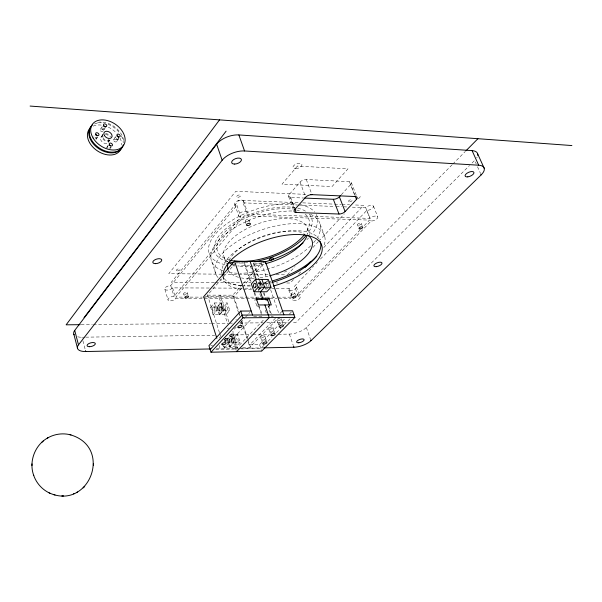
<?xml version="1.0" encoding="UTF-8"?>
<svg xmlns="http://www.w3.org/2000/svg" width="602" height="602" viewBox="0 0 602 602"><rect width="100%" height="100%" fill="white"/><g stroke="black" fill="none" stroke-linecap="round" stroke-linejoin="round"><path stroke-width="0.45" stroke-dasharray="3.01 2.26" d="M100.338 129.37L101.746 127.203M95.989 139.498L96.93 138.061M100.895 137.437L103.258 133.832M108.405 142.35L109.835 140.198M105.99 148.528L107.419 146.384M113.71 139.566L115.148 137.422M116.705 141.523L118.142 139.386M209.308 288.027L172.616 287.876A4.342 1.964 -16.9 0 1 166.995 290.111A4.342 1.964 -16.9 0 1 165.121 287.831A4.342 1.964 -16.9 0 1 170.742 285.596L236.955 205.372A4.733 2.31 -19.1 0 1 235.186 202.543A4.733 2.31 -19.1 0 1 241.364 200.03A4.733 2.31 -19.1 0 1 243.118 202.866L247.008 214.131L369.952 218.406A4.553 2.024 -21.2 0 1 375.926 216.028A4.553 2.024 -21.2 0 1 377.085 218.646A4.553 2.024 -21.2 0 1 371.103 221.024L298.216 296.455A4.161 1.738 -19 0 1 299.834 298.253A4.161 1.738 -19 0 1 295.258 300.616A4.161 1.738 -19 0 1 292.181 299.57M183.535 298.607L175.897 298.607A4.357 1.941 -16.8 0 1 170.246 300.849A4.357 1.941 -16.8 0 1 168.372 298.6A4.357 1.941 -16.8 0 1 174.023 296.357L240.823 216.645L236.955 205.372M294.333 208.856L289.126 194.649L300.037 182.045A4.771 2.303 -20.6 0 1 306.283 179.501L349.378 181.669A4.703 2.212 -21.3 0 1 350.657 184.536L354.781 195.003M219.452 332.65L207.509 295.146L235.691 262.811M236.616 262.826L244.036 262.931L244.502 262.397L251.057 281.789M210.67 307.201L214.432 302.949L220.648 302.941L223.079 310.481L219.278 314.695L213.07 314.741L210.67 307.201L216.863 307.178L220.648 302.941M261.057 285.882L253.261 263.066L253.735 262.532L259.74 280.096M217.36 307.178L221.145 302.941L227.323 302.926L229.768 310.444L225.946 314.65L219.775 314.695L217.36 307.178L223.523 307.155L227.323 302.926M213.07 314.741L216.855 310.512L223.079 310.481M207.509 295.146L232.778 295.176L242.764 284.054M243.389 283.354L253.999 271.532M254.623 270.84L261.494 263.187L266.686 278.259M205.47 296.666L233.877 296.681L241.921 287.741M242.538 287.056L263.578 263.684M219.775 314.695L223.575 310.474L229.768 310.444M258.363 283.316L260.741 280.713M341.274 194.785L350.657 184.536M264.722 283.354L267.107 280.758M256.256 298.351L254.797 299.931L257.024 306.546L258.755 306.538L259.244 306.019L261.772 313.507M224.155 340.025L225.411 338.67M234.216 329.226L236.104 327.202M240.507 322.476L244.909 317.751M245.533 317.081L248.047 314.379M248.679 313.702L249.935 312.355M257.024 306.546L258.491 304.966M225.268 338.979L227.052 338.949L228.715 337.173M287.357 274.843L295.033 266.626M312.95 247.452L318.067 241.974M318.706 241.289L344.299 213.898M358.371 198.833L360.289 196.779L358.416 196.696M235.886 334.727L237.662 334.697L240.175 342.41L236.255 346.526L230.024 346.654L227.556 338.941L229.212 337.165M223.718 346.052L224.29 347.836L251.109 319.301M227.556 338.941L233.764 338.836L237.662 334.697M223.267 346.79L229.528 346.662L233.425 342.53L231.206 335.66M230.024 346.654L233.93 342.523L240.175 342.41M293.475 279.614L290.254 283.023L285.574 282.993M298.622 274.158L301.843 270.75M323.741 247.58L363.676 205.327L353.351 204.906M253.66 316.584L262.126 316.517L262.615 315.997M298.216 296.455L294.581 286.221L313.529 266.332M316.027 263.706L317.284 262.389M320.437 259.078L366.866 210.339A4.53 2.047 -21.3 0 0 372.811 207.953A4.53 2.047 -21.3 0 0 371.645 205.305A4.53 2.047 -21.3 0 0 365.7 207.69L351.056 207.111M235.773 349.032L264.105 319.331M271.984 315.93L271.487 316.449L273.346 316.434M295.906 296.493L359.763 230.257M364.323 225.524L369.53 220.114L244.209 215.855L175.904 297.11L183.422 297.117M275.423 318.172L249.71 344.833L259.575 344.645L270.576 333.357M279.922 313.507L282.496 310.843M242.629 347.467L249.913 347.316L279.177 317.058M271.224 332.695L285.461 318.089M289.344 314.109L292.58 310.79M264.105 345.194L260.862 348.505L241.146 348.919M268.003 341.221L271.901 337.255M276.446 332.62L280.983 327.985M284.234 324.674L290.721 318.052M452.117 164.767L295.891 322.476L292.143 322.514M452.779 164.098L465.354 151.403M278.297 334.268L289.359 334.095A13.018 5.23 -18.7 0 0 306.35 327.533L469.485 165.558M472.066 162.991L474.647 160.433L476.265 164.03M224.29 347.836L238.986 347.535M216.238 348.836L238.806 348.37M239.701 348.347L262.72 347.873M215.734 349.453L237.564 348.994M227.142 342.643L233.425 342.53M226.849 343.005L230.431 342.937M230.927 342.929L237.158 342.816M210.783 345.586L212.634 345.548M225.554 338.602L230.024 338.527M230.528 338.52L236.759 338.422M77.718 336.804A14.109 6.208 -15 0 0 81.962 337.225L84.769 337.18M85.702 337.165L214.696 335.224M235.344 334.915L251.282 334.674M253.043 334.644L268.996 334.403M81.135 324.674L92.384 324.561M93.325 324.546L210.549 323.349M211.49 323.342L228.369 323.169M229.309 323.161L233.057 323.123M239.626 323.056L263.066 322.815M266.821 322.777L288.388 322.552M213.943 311.023L220.159 310.993M220.656 310.986L226.834 310.956M213.559 306.674L219.768 306.659M220.264 306.651L226.442 306.636M269.816 306.501L268.093 306.508L270.637 313.966M189.999 297.117L202.212 297.125M203.152 297.125L276.461 297.162M277.402 297.162L291.496 297.17M188.592 298.607L245.714 298.6M246.617 298.6L254.729 298.6M269.899 298.6L276.973 298.592M278.741 298.592L290.999 298.592M213.01 288.042L244.036 288.17M244.939 288.177L251.222 288.2M259.259 288.238L261.042 288.245M265.467 288.26L268.131 288.275M271.652 288.29L275.174 288.298M276.047 288.305L289.141 288.358A4.146 1.761 -19.1 0 0 290.495 290.518A4.146 1.761 -19.1 0 0 295.921 288.381A4.146 1.761 -19.1 0 0 294.581 286.221M214.425 282.534L171.367 282.255L238.843 200.285L298.916 202.708M215.365 282.541L239.701 282.699M243.449 282.722L250.936 282.767M258.424 282.82L267.785 282.88M268.718 282.88L271.532 282.902M276.213 282.932L278.079 282.94M258.22 283.316L260.959 283.331M262.781 283.339L267.326 283.369M258.679 283.971L262.306 283.993M221.98 274.196L168.741 273.677L235.751 191.301L306.915 194.431M222.913 274.211L268.68 274.662M276.152 274.73L285.491 274.828M253.261 263.066L261.494 263.187M302.671 202.859L333.643 204.116M334.577 204.153L341.146 204.417M342.087 204.454L349.596 204.755M243.118 202.866L297.456 205.004M298.314 205.034L335.291 206.494M336.232 206.531L341.808 206.749M343.667 206.817L347.362 206.968M289.126 194.649A4.703 2.257 -20.2 0 0 290.661 197.471L303.649 198.02M477.491 166.731L480.343 173.067M373.466 206.147L377.747 216.848M366.866 210.339L371.103 221.024M365.7 207.69L369.952 218.406M351.297 182.587L356.271 195.198M349.378 181.669L354.548 194.792M361.283 223.395L362.163 225.63M357.565 224.877L358.145 226.367M234.795 204.484L238.655 215.772M306.283 179.501L311.663 193.799M320.151 224.268L324.756 236.556M300.037 182.045L305.056 195.507M307.569 228.625L309.834 234.772M290.661 197.471L294.544 208.059M288.621 196.583L293.287 209.338M296.38 286.868L300.014 297.087M294.679 292.843L295.439 294.988M306.35 327.533L310.414 339.016M291.24 294.19L291.744 295.62M289.141 288.358L291.842 296.026M288.689 289.878L292.294 300.097M243.524 200.925L247.43 212.213M289.359 334.095L293.332 345.586M249.062 219.753L249.868 222.093M281.217 318.706L282.579 322.642M266.995 279.147L267.913 281.804M270.659 289.788L278.914 313.725M245.217 221.303L246.03 223.651M276.988 320.347L278.335 324.29M265.61 288.328L266.204 290.059M260.034 280.968L261.84 286.236M263.939 292.384L265.738 297.651M268.582 305.989L271.698 315.102M263.45 292.903L265.55 299.051M272.902 327.27L274.828 332.936M259.251 288.298L259.838 290.036M250.327 265.986L254.21 277.417M258.1 288.855L261.087 297.651M265.332 310.158L266.46 313.476M268.71 328.895L270.035 332.816M254.631 292.361L257.009 299.412M244.036 262.931L250.575 282.315M254.149 292.888L256.527 299.931M258.755 306.538L262.126 316.517M264.729 335.683L266.626 341.311M260.583 337.286L261.885 341.183M259.575 344.645L261.719 351.094M224.23 257.468L226.269 263.653M233.877 296.681L238.565 310.948M238.859 311.836L240.032 315.403M241.793 320.753L247.663 338.587M247.956 339.483L250.989 348.716M232.778 295.176L238.294 311.971M238.588 312.852L239.746 316.389M241.492 321.686L247.008 338.482M248.167 342.011L249.913 347.316M222.928 277.078L223.666 279.328M211.814 261.765L215.832 274.143M228.828 321.814L220.204 295.161L218.872 296.673L227.466 323.297M233.719 336.917L237.165 347.572M223.523 307.155L225.946 314.65M233.764 338.836L236.255 346.526M221.145 302.941L223.575 310.474M231.71 335.653L233.93 342.523M232.048 337.496L236.616 351.643M216.863 307.178L219.278 314.695M227.052 338.949L229.528 346.662M214.432 302.949L216.855 310.512M225.765 338.339L226.871 341.785M225.171 340.28L225.735 342.049M219.738 333.546L220.588 336.225M219.128 345.42L220.37 349.356M187.26 292.595L187.959 294.837M183.723 294.002L184.182 295.499M172.616 287.876L175.897 298.607M170.742 285.596L174.023 296.357M164.903 289.442L168.146 300.195M81.962 337.225L82.196 338.113M82.903 340.785L85.258 349.732M316.283 214.447A57.039 26.428 -19.1 0 1 311.889 234.208M308.502 238.053A57.039 26.428 -19.1 0 1 306.839 239.686M262.577 262.547A57.039 26.428 -19.1 0 1 252.983 264.617M249.634 265.128A57.039 26.428 -19.1 0 1 237.594 265.979M235.104 265.933A57.039 26.428 -19.1 0 1 232.688 265.798M224.915 264.662A57.039 26.428 -19.1 0 1 222.236 227.338A57.039 26.428 -19.1 0 1 297.17 204.153M300.345 204.703A57.039 26.428 -19.1 0 1 314.718 212.092M286.68 270.923A1.836 0.805 -19.1 0 1 284.43 272.036M310.542 214.327A57.363 26.3 -19.1 0 1 313.544 242.787M310.722 245.797A57.363 26.3 -19.1 0 1 255.398 271.863M252.035 272.382A57.363 26.3 -19.1 0 1 239.942 273.263M237.444 273.225A57.363 26.3 -19.1 0 1 227.21 271.991M222.785 270.712A57.363 26.3 -19.1 0 1 223.786 235.54A57.363 26.3 -19.1 0 1 292.361 210.986M227.865 261.968A44.112 20.22 -19.1 0 1 259.063 223.425A44.112 20.22 -19.1 0 1 307.494 234.359M263.819 264.135A44.112 20.22 -19.1 0 1 238.889 265.986M234.539 265.083A44.112 20.22 -19.1 0 1 233.207 264.669M218.075 277.567A57.657 25.954 -19 0 1 266.972 228.181A57.657 25.954 -19 0 1 323.62 246.368M271.005 281.315A57.657 25.954 -19 0 1 264.737 282.88M262.088 283.437A57.657 25.954 -19 0 1 258.657 284.054M250.199 285.1A57.657 25.954 -19 0 1 243.991 285.371M241.485 285.348A57.657 25.954 -19 0 1 220.242 279.539M267.995 276.235A44.337 19.956 -19 0 1 257.618 278.132M254.315 278.448A44.337 19.956 -19 0 1 241.47 277.951M238.618 277.311A44.337 19.956 -19 0 1 228.308 269.839M228.971 260.636A44.337 19.956 -19 0 1 261.832 236.586A44.337 19.956 -19 0 1 303.965 233.222M305.289 214.177A48.378 22.409 -19.1 0 1 305.658 233.019M229.686 260.132A48.378 22.409 -19.1 0 1 229.144 228.188A48.378 22.409 -19.1 0 1 292.414 209.135M296.545 209.97A48.378 22.409 -19.1 0 1 300.172 211.167M309.217 214.161A51.313 23.771 -19.1 0 1 307.727 233.508M247.723 262.653A51.313 23.771 -19.1 0 1 236.24 262.901M227.699 261.584A51.313 23.771 -19.1 0 1 227.473 227.36A51.313 23.771 -19.1 0 1 295.146 207.63M297.772 208.157A51.313 23.771 -19.1 0 1 305.718 211.294M279.177 324.606A2.288 0.933 -18.5 0 1 278.681 323.379A2.288 0.933 -18.5 0 1 281.736 322.326A2.288 0.933 -18.5 0 1 282.233 323.552M262.57 341.469A2.242 0.903 -18.1 0 1 262.472 340.107A2.242 0.903 -18.1 0 1 265.648 339.34A2.242 0.903 -18.1 0 1 265.121 340.86M270.877 333.117A2.265 0.918 -18.3 0 1 270.599 331.747A2.265 0.918 -18.3 0 1 273.895 330.965A2.265 0.918 -18.3 0 1 273.105 332.59M266.272 286.025A2.295 1.294 -89.9 0 1 267.852 283.399M268.221 283.67A2.295 1.294 -89.9 0 1 268.65 284.43M268.823 285.235A2.295 1.294 -89.9 0 1 268.831 285.935M259.906 285.988A2.303 1.287 -89.9 0 1 260.455 283.7A2.303 1.287 -89.9 0 1 261.847 283.625M262.276 284.392A2.303 1.287 -89.9 0 1 262.457 285.897M224.855 339.408A2.235 1.196 88.7 0 1 225.088 341.658M240.815 322.815A2.318 0.963 -17.8 0 1 240.499 324.312M224.283 339.979A2.28 0.933 -17.4 0 1 224.11 341.68M235.931 319.805A2.318 0.971 -17.9 0 1 236.36 319.481M232.56 331.476A2.295 0.948 -17.6 0 1 232.839 332.658M231.838 333.275A2.295 0.948 -17.6 0 1 231.619 333.365M227.616 328.827A2.295 0.956 -17.6 0 1 228.677 327.985M219.655 337.865A2.273 0.933 -17.5 0 1 220.4 336.751M94.529 123.959A18.767 13.048 33.8 0 1 101.655 122.816M108.036 124.275A18.767 13.048 33.8 0 1 119.768 133.215M121.484 136.044A18.767 13.048 33.8 0 1 123.192 142.847M109.985 139.92A4.492 3.123 33.8 0 1 104.011 140.115A4.492 3.123 33.8 0 1 103.002 134.592M105.373 134.186A4.492 3.123 33.8 0 1 109.602 136.993M96.914 136.91A1.806 1.257 33.5 0 1 96.659 138.332A1.806 1.257 33.5 0 1 94.89 138.227M93.844 136.195A1.806 1.257 33.5 0 1 94.078 135.886M107.961 148.22A1.806 1.264 34.1 0 1 107.291 146.722A1.806 1.264 34.1 0 1 108.36 145.925M110.151 146.79A1.806 1.264 34.1 0 1 110.497 148.25M118.218 138.498A1.791 1.242 34.2 0 1 117.172 139.837A1.791 1.242 34.2 0 1 115.125 138.475A1.791 1.242 34.2 0 1 115.93 136.978M104.883 128.677A1.791 1.242 33.6 0 1 102.423 129.121A1.791 1.242 33.6 0 1 102.4 126.781M93.129 126.134A18.73 13.048 33.8 0 1 101.753 125.148M108.307 127.15A18.73 13.048 33.8 0 1 116.013 132.606M120.046 138.182A18.73 13.048 33.8 0 1 121.747 144.984M108.179 139.145A4.485 3.123 33.8 0 1 106.539 143.464A4.485 3.123 33.8 0 1 100.88 140.198A4.485 3.123 33.8 0 1 103.243 136.293M103.055 131.597A1.791 1.242 33.6 0 1 100.414 130.619A1.791 1.242 33.6 0 1 101.505 128.933A1.791 1.242 33.6 0 1 103.461 130.965M97.735 122.356A18.775 13.048 33.8 0 1 123.613 140.763M109.888 139.973A4.5 3.123 33.8 0 1 104.123 139.1A4.5 3.123 33.8 0 1 103.213 134.065M105.485 133.426A4.5 3.123 33.8 0 1 110.414 136.947M97.539 136.978A1.806 1.257 33.5 0 1 96.004 137.753A1.806 1.257 33.5 0 1 94.281 136.248M111.001 146.753A1.806 1.264 34.1 0 1 110.031 148.115A1.806 1.264 34.1 0 1 107.969 146.926A1.806 1.264 34.1 0 1 108.42 145.27M118.722 138.43A1.791 1.242 34.2 0 1 116.382 138.686A1.791 1.242 34.2 0 1 115.9 136.428M105.041 128.64A1.791 1.242 33.6 0 1 102.746 128.279A1.791 1.242 33.6 0 1 102.385 126.285M261.08 288.712A51.892 23.102 -19 0 1 257.889 289.148M251.651 289.652A51.892 23.102 -19 0 1 223.033 276.627M240.823 216.645A4.756 2.288 -19 0 1 239.062 213.853A4.756 2.288 -19 0 1 245.27 211.332A4.756 2.288 -19 0 1 247.008 214.131M267.995 283.459A51.81 23.192 -19 0 1 259.026 285.167M250.417 285.988A51.81 23.192 -19 0 1 244.54 285.988M241.101 285.732A51.81 23.192 -19 0 1 222.921 276.649M221.912 273.669A51.81 23.192 -19 0 1 262.999 236.706A51.81 23.192 -19 0 1 319.278 239.363M477.16 157.077A15.742 7.089 -23.5 0 1 476.686 157.935M297.441 166.047L282.022 184.167L332.056 186.56L347.964 168.869L297.441 166.047M349.521 201.896A1.979 0.911 -21.1 0 0 352.162 200.142A1.979 0.911 -21.1 0 0 349.198 200.331A1.979 0.911 -21.1 0 0 349.521 201.896M177.492 270.877A1.911 0.88 -17.2 0 0 180.066 269.327A1.911 0.88 -17.2 0 0 177.138 269.387A1.911 0.88 -17.2 0 0 177.492 270.877M237.85 197.268A2.062 1.016 -19.1 0 0 240.68 195.522A2.062 1.016 -19.1 0 0 237.609 195.507A2.062 1.016 -19.1 0 0 237.85 197.268M225.637 307.614A2.19 1.181 89.5 0 0 226.593 310.978A2.19 1.181 89.5 0 0 227.676 307.788A2.19 1.181 89.5 0 0 225.637 307.614M219.467 307.637A2.197 1.174 89.6 0 0 220.415 311.016A2.197 1.174 89.6 0 0 221.498 307.81A2.197 1.174 89.6 0 0 219.467 307.637M235.939 339.385A2.22 1.204 88.6 0 0 236.917 342.831A2.22 1.204 88.6 0 0 238.023 339.633A2.22 1.204 88.6 0 0 235.939 339.385M229.708 339.49A2.227 1.204 88.6 0 0 230.686 342.944A2.227 1.204 88.6 0 0 231.793 339.746A2.227 1.204 88.6 0 0 229.708 339.49M278.094 320.67A2.28 0.933 -18.5 0 0 281.284 318.887A2.28 0.933 -18.5 0 0 277.928 319.022A2.28 0.933 -18.5 0 0 278.094 320.67M269.816 329.204A2.257 0.918 -18.3 0 0 272.969 327.45A2.257 0.918 -18.3 0 0 269.628 327.593A2.257 0.918 -18.3 0 0 269.816 329.204M261.689 337.587A2.242 0.903 -18.1 0 0 264.797 335.856A2.242 0.903 -18.1 0 0 261.486 336.006A2.242 0.903 -18.1 0 0 261.689 337.587M212.762 307.66A2.197 1.166 89.6 0 0 213.71 311.046A2.197 1.166 89.6 0 0 214.786 307.84A2.197 1.166 89.6 0 0 212.762 307.66M218.97 307.637A2.197 1.174 89.6 0 0 219.926 311.016A2.197 1.174 89.6 0 0 221.002 307.818A2.197 1.174 89.6 0 0 218.97 307.637M229.212 339.498A2.227 1.204 88.6 0 0 230.19 342.952A2.227 1.204 88.6 0 0 231.288 339.754A2.227 1.204 88.6 0 0 229.212 339.498M113.801 140.823A1.783 1.242 34.2 0 0 116.63 141.628A1.783 1.242 34.2 0 0 115.2 139.19A1.783 1.242 34.2 0 0 113.801 140.823M295.853 168.793A4.763 2.355 -20.7 0 0 301.911 164.399A4.763 2.355 -20.7 0 0 294.566 164.925A4.763 2.355 -20.7 0 0 295.853 168.793M358.634 225.223A2.002 0.888 -20.9 0 0 361.313 223.485A2.002 0.888 -20.9 0 0 358.325 223.696A2.002 0.888 -20.9 0 0 358.634 225.223M292.294 294.461A1.851 0.783 -19 0 0 294.717 292.918A1.851 0.783 -19 0 0 291.872 293.166A1.851 0.783 -19 0 0 292.294 294.461M184.739 294.295A1.926 0.858 -17.1 0 0 187.342 292.753A1.926 0.858 -17.1 0 0 184.4 292.843A1.926 0.858 -17.1 0 0 184.739 294.295M246.256 221.686A2.077 0.993 -19 0 0 249.13 219.948A2.077 0.993 -19 0 0 246.03 219.956A2.077 0.993 -19 0 0 246.256 221.686"/><path stroke-width="0.9" d="M47.761 437.902C34.863 444.953 28.603 461.749 33.75 475.527M31.966 465.564L31.996 463.871M70.434 434.825C113.515 447.339 89.171 510.631 49.545 493.046M219.542 119.873L66.13 324.824L80.194 324.681M84.024 317.668L226.104 131.161M74.174 334.795A14.109 6.208 -15 0 1 74.716 330.408L216.637 144.209A16.969 8.887 -19.6 0 1 238.866 134.938L472.081 150.62A15.742 7.089 -23.5 0 1 477.71 155.384M210.76 348.949L85.732 351.53A14.192 6.11 -15.1 0 1 78.486 344.856L222.146 160.267A17.082 8.767 -19.5 0 1 244.547 150.974L478.673 165.211A15.84 6.983 -23.3 0 1 481.164 174.881L311.001 340.664A13.086 5.14 -18.6 0 1 293.904 347.234L263.601 347.858M283.873 314.808L265.437 261.614L234.539 261.148L203.687 296.658L216.878 338.332M255.519 279.366L251.388 283.926L254.029 291.752L266.791 291.789L270.99 287.267L268.296 279.463L255.519 279.366L258.19 287.214L254.029 291.752M304.574 198.066L333.327 199.285A4.643 2.167 -20.9 0 0 339.4 196.839L340.649 195.469M251.192 311.008L240.747 311.061L208.932 345.616L210.986 352.208L261.719 351.094L294.897 317.382L292.58 310.79L282.496 310.843M210.166 349.566L242.087 315.102L293.972 314.741M256.527 299.931L257.009 299.412L266.332 299.405L265.851 299.924L267.566 299.924L269.041 298.351L271.299 304.936L258.491 304.966L256.256 298.351L269.041 298.351M210.986 352.208L242.975 317.803L294.897 317.382M261.682 299.405L262.668 298.351L260.425 291.767L264.609 287.237L261.93 279.411M311.979 194.642A4.801 2.273 -20.5 0 0 305.681 197.185L294.634 209.692A4.733 2.22 -20.1 0 0 296.161 212.476L338.994 214.026A4.665 2.137 -20.8 0 0 345.104 211.573L356.504 199.36L355.127 195.876M305.063 267.348L310.218 261.893M236.616 351.643L269.214 317.593L264.918 304.951M466.016 150.733L477.928 138.708M83.121 487.929L83.836 487.229M83.971 487.101L84.739 486.348M41.53 442.56L43.231 441.033M47.987 437.774C54.887 433.854 63.353 432.838 71.006 434.96M47.242 438.196L48.461 437.511M76.349 492.594L76.778 492.368M77.056 492.218L77.53 491.962M73.504 493.866L74.467 493.474M61.78 495.935L62.668 495.928M62.864 495.92L63.631 495.92M258.19 287.214L270.99 287.267M310.662 194.596L355.24 196.545A4.733 2.182 -21.2 0 1 356.504 199.36M30.1 106.065L571.9 145.556M69.35 434.554L69.877 434.689M54.534 494.874L55.008 495.01M53.337 494.535L53.849 494.686M33.652 475.271C36.21 482.751 41.741 489.178 48.83 492.692M48.356 492.459L49.996 493.264M477.657 153.841L484.249 168.357M472.081 150.62L478.673 165.211M480.757 173.978L481.164 174.881M339.4 196.839L345.104 211.573M333.327 199.285L338.994 214.026M294.867 208.947L296.161 212.476M238.866 134.938L244.547 150.974M310.707 339.844L311.001 340.664M293.618 346.406L293.904 347.234M216.637 144.209L222.146 160.267M267.566 299.924L269.538 305.681M250.086 261.381L256.294 279.621M234.539 261.148L252.539 315.027M240.747 311.061L242.975 317.803M85.492 350.627L85.732 351.53M74.716 330.408L78.486 344.856M73.85 334.223L77.598 348.618M93.408 465.18L93.393 463.495M303.017 243.02A57.039 26.428 -19.1 0 1 263.465 262.306M307.268 235.111A44.112 20.22 -19.1 0 1 265.49 263.706M232.334 264.353A44.112 20.22 -19.1 0 1 228.519 262.427M316.772 256.256A57.657 25.954 -19 0 1 272.804 280.795M308.427 235.683A44.337 19.956 -19 0 1 269.673 275.806M228.075 269.199A44.337 19.956 -19 0 1 227.932 263.601M304.747 234.253A48.378 22.409 -19.1 0 1 230.446 260.327M306.17 235.48A51.313 23.771 -19.1 0 1 255.135 261.607M232.771 262.562A51.313 23.771 -19.1 0 1 230.152 262.141M122.379 146.813A18.767 13.048 33.8 0 1 98.976 148.829A18.767 13.048 33.8 0 1 91.18 126.382M121.378 147.671A18.73 13.048 33.8 0 1 97.539 150.974A18.73 13.048 33.8 0 1 90.774 127.609M123.312 144.826A18.775 13.048 33.8 0 1 99.435 148.1A18.775 13.048 33.8 0 1 92.633 124.712M95.462 134.901A1.806 1.257 33.5 0 1 97.118 135.774M109.278 145.248A1.806 1.264 34.1 0 1 110.505 145.94M117.142 136.338A1.791 1.242 34.2 0 1 118.594 137.519M103.288 126.036A1.791 1.242 33.6 0 1 105.2 127.308M222.981 275.814A51.892 23.102 -19 0 1 271.923 238.144A51.892 23.102 -19 0 1 322.243 248.363A51.892 23.102 -19 0 1 273.383 286.048M320.287 241.485A51.81 23.192 -19 0 1 272.119 282.398M270.614 260.32A2.22 0.993 -19 0 0 273.481 258.424A2.22 0.993 -19 0 0 270.057 258.694A2.22 0.993 -19 0 0 270.614 260.32M467.792 176.86A4.756 2.092 -23.3 0 0 473.94 172.465A4.756 2.092 -23.3 0 0 466.851 173.323A4.756 2.092 -23.3 0 0 467.792 176.86M298.803 342.764A3.928 1.543 -18.6 0 0 304.108 339.656A3.928 1.543 -18.6 0 0 298.201 340.145A3.928 1.543 -18.6 0 0 298.803 342.764M89.442 346.707A4.259 1.836 -15.1 0 0 95.319 343.561A4.259 1.836 -15.1 0 0 88.825 343.584A4.259 1.836 -15.1 0 0 89.442 346.707M234.682 164.075A5.125 2.626 -19.5 0 0 241.41 159.47A5.125 2.626 -19.5 0 0 233.546 159.658A5.125 2.626 -19.5 0 0 234.682 164.075M280.351 327.24A2.288 0.926 -18.5 0 0 283.55 325.456A2.288 0.926 -18.5 0 0 280.186 325.599A2.288 0.926 -18.5 0 0 280.351 327.24M272.029 335.735A2.265 0.911 -18.3 0 0 275.189 333.982A2.265 0.911 -18.3 0 0 271.848 334.133A2.265 0.911 -18.3 0 0 272.029 335.735M263.857 344.081A2.242 0.895 -18.1 0 0 266.987 342.35A2.242 0.895 -18.1 0 0 263.661 342.515A2.242 0.895 -18.1 0 0 263.857 344.081M238.986 327.736A2.325 0.963 -17.8 0 0 242.192 325.93A2.325 0.963 -17.8 0 0 238.716 326.081A2.325 0.963 -17.8 0 0 238.986 327.736M230.905 336.375A2.303 0.948 -17.6 0 0 234.073 334.599A2.303 0.948 -17.6 0 0 230.619 334.75A2.303 0.948 -17.6 0 0 230.905 336.375M222.973 344.856A2.28 0.926 -17.4 0 0 226.096 343.102A2.28 0.926 -17.4 0 0 222.665 343.268A2.28 0.926 -17.4 0 0 222.973 344.856M255.865 286.77A2.303 1.287 -89.9 0 0 254.819 283.256A2.303 1.287 -89.9 0 0 253.645 286.657A2.303 1.287 -89.9 0 0 255.865 286.77M155.497 263.653A4.643 2.182 -16.8 0 0 161.735 259.883A4.643 2.182 -16.8 0 0 154.601 259.974A4.643 2.182 -16.8 0 0 155.497 263.653M376.325 266.656A4.289 1.791 -20.6 0 0 381.984 262.999A4.289 1.791 -20.6 0 0 375.535 263.638A4.289 1.791 -20.6 0 0 376.325 266.656M104.402 135.555A4.507 3.123 33.8 0 0 111.551 137.587A4.507 3.123 33.8 0 0 107.961 131.447A4.507 3.123 33.8 0 0 104.402 135.555M93.062 137.948A18.812 13.048 33.8 0 0 122.906 146.241A18.812 13.048 33.8 0 0 107.728 120.648A18.812 13.048 33.8 0 0 93.062 137.948M95.853 134.449A1.814 1.264 33.5 0 0 98.736 135.269A1.814 1.264 33.5 0 0 97.306 132.801A1.814 1.264 33.5 0 0 95.853 134.449M109.413 144.789A1.814 1.264 34.1 0 0 112.281 145.601A1.814 1.264 34.1 0 0 110.843 143.125A1.814 1.264 34.1 0 0 109.413 144.789M117.149 135.811A1.798 1.242 34.2 0 0 119.986 136.616A1.798 1.242 34.2 0 0 118.556 134.171A1.798 1.242 34.2 0 0 117.149 135.811M103.702 125.555A1.798 1.242 33.6 0 0 106.554 126.375A1.798 1.242 33.6 0 0 105.132 123.937A1.798 1.242 33.6 0 0 103.702 125.555M360.086 228.948A2.002 0.888 -20.9 0 0 362.773 227.21A2.002 0.888 -20.9 0 0 359.785 227.428A2.002 0.888 -20.9 0 0 360.086 228.948M293.558 298.035A1.859 0.783 -19 0 0 295.981 296.493A1.859 0.783 -19 0 0 293.136 296.748A1.859 0.783 -19 0 0 293.558 298.035M185.89 298.035A1.934 0.858 -17.1 0 0 188.501 296.493A1.934 0.858 -17.1 0 0 185.559 296.59A1.934 0.858 -17.1 0 0 185.89 298.035M247.603 225.584A2.084 0.986 -19 0 0 250.477 223.846A2.084 0.986 -19 0 0 247.377 223.861A2.084 0.986 -19 0 0 247.603 225.584"/></g></svg>
